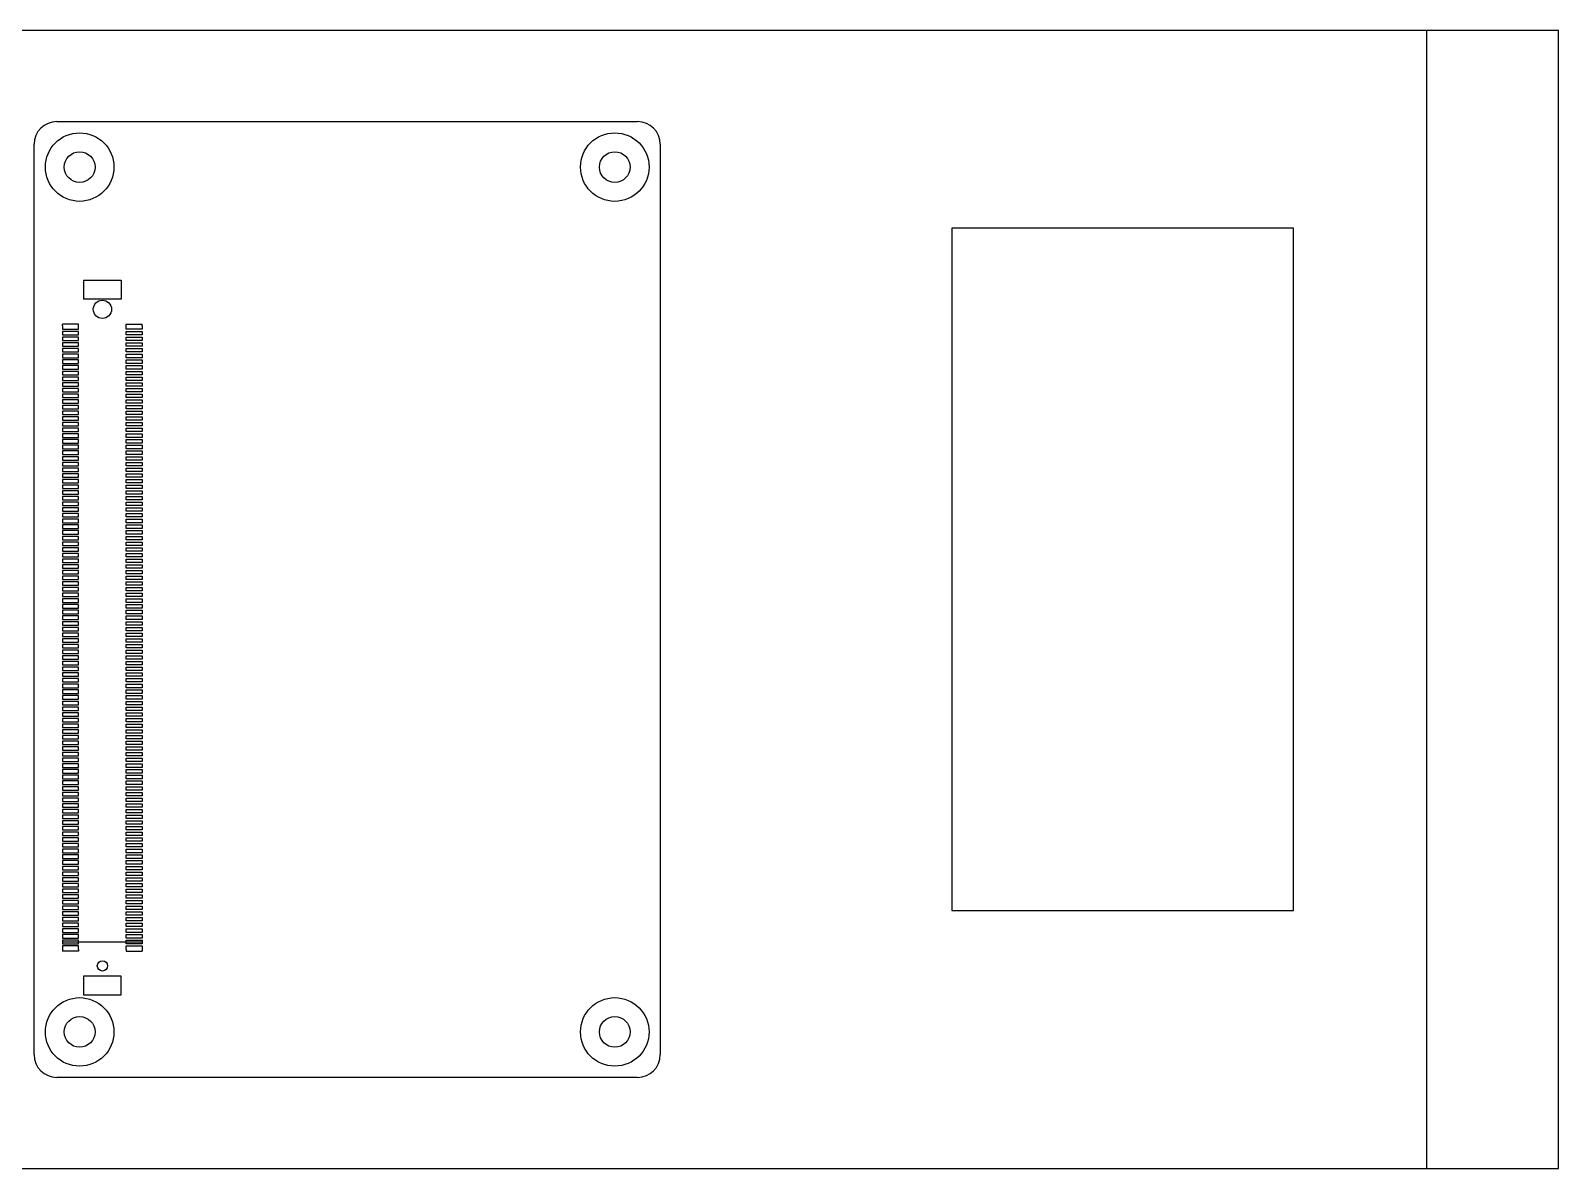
# Model space of a CAD drawing. Header units: millimetres. Extents: x 0 to 895, y 0 to 297.
# Drawn here: x 663.7 to 797.9, y 88 to 188 of the extents above; entities that cross this region are included whole.
import ezdxf

# ---------------------------------------------------------------- set-up
doc = ezdxf.new("R2010")
doc.units = ezdxf.units.MM

msp = doc.modelspace()

# ---------------------------------------------------------------- linework, layer by layer
for p, q in [((786.339, 87.976), (786.339, 187.976)), ((797.889, 87.976), (797.889, 187.976)), ((668.358, 166.026), (671.658, 166.026)), ((668.358, 166.026), (668.358, 164.376)), ((671.658, 166.026), (671.658, 164.376)), ((671.658, 164.376), (668.358, 164.376)), ((666.508, 162.026), (666.508, 162.176)), ((667.908, 162.176), (666.508, 162.176)), ((666.508, 162.026), (666.508, 161.726)), ((666.508, 161.726), (667.908, 161.726)), ((667.908, 161.526), (666.508, 161.526)), ((666.508, 161.526), (666.508, 161.226)), ((666.508, 161.226), (667.908, 161.226)), ((667.908, 162.026), (667.908, 162.176)), ((667.908, 161.726), (667.908, 162.026)), ((667.908, 161.226), (667.908, 161.526)), ((672.108, 162.026), (672.108, 162.176)), ((672.108, 162.176), (673.508, 162.176)), ((672.108, 161.726), (672.108, 162.026)), ((673.508, 161.726), (672.108, 161.726)), ((672.108, 161.526), (673.508, 161.526)), ((672.108, 161.226), (672.108, 161.526)), ((673.508, 161.226), (672.108, 161.226)), ((673.508, 162.026), (673.508, 162.176)), ((673.508, 162.026), (673.508, 161.726)), ((673.508, 161.526), (673.508, 161.226)), ((667.908, 161.026), (666.508, 161.026)), ((666.508, 161.026), (666.508, 160.726)), ((666.508, 160.726), (667.908, 160.726)), ((667.908, 160.526), (666.508, 160.526)), ((666.508, 160.526), (666.508, 160.226)), ((666.508, 160.226), (667.908, 160.226)), ((667.908, 160.026), (666.508, 160.026)), ((666.508, 160.026), (666.508, 159.726)), ((666.508, 159.726), (667.908, 159.726)), ((667.908, 160.726), (667.908, 161.026)), ((667.908, 160.226), (667.908, 160.526)), ((667.908, 159.726), (667.908, 160.026)), ((672.108, 161.026), (673.508, 161.026)), ((672.108, 160.726), (672.108, 161.026)), ((673.508, 160.726), (672.108, 160.726)), ((672.108, 160.526), (673.508, 160.526)), ((672.108, 160.226), (672.108, 160.526)), ((673.508, 160.226), (672.108, 160.226)), ((672.108, 160.026), (673.508, 160.026)), ((672.108, 159.726), (672.108, 160.026)), ((673.508, 159.726), (672.108, 159.726)), ((673.508, 161.026), (673.508, 160.726)), ((673.508, 160.526), (673.508, 160.226)), ((673.508, 160.026), (673.508, 159.726)), ((667.908, 159.526), (666.508, 159.526)), ((666.508, 159.526), (666.508, 159.226)), ((666.508, 159.226), (667.908, 159.226)), ((667.908, 159.026), (666.508, 159.026)), ((666.508, 159.026), (666.508, 158.726)), ((666.508, 158.726), (667.908, 158.726)), ((667.908, 158.526), (666.508, 158.526)), ((666.508, 158.526), (666.508, 158.226)), ((667.908, 159.226), (667.908, 159.526)), ((667.908, 158.726), (667.908, 159.026)), ((667.908, 158.226), (667.908, 158.526)), ((672.108, 159.526), (673.508, 159.526)), ((672.108, 159.226), (672.108, 159.526)), ((673.508, 159.226), (672.108, 159.226)), ((672.108, 159.026), (673.508, 159.026)), ((672.108, 158.726), (672.108, 159.026)), ((673.508, 158.726), (672.108, 158.726)), ((672.108, 158.526), (673.508, 158.526)), ((672.108, 158.226), (672.108, 158.526)), ((673.508, 159.526), (673.508, 159.226)), ((673.508, 159.026), (673.508, 158.726)), ((673.508, 158.526), (673.508, 158.226)), ((666.508, 158.226), (667.908, 158.226)), ((667.908, 158.026), (666.508, 158.026)), ((666.508, 158.026), (666.508, 157.726)), ((666.508, 157.726), (667.908, 157.726)), ((667.908, 157.526), (666.508, 157.526)), ((666.508, 157.526), (666.508, 157.226)), ((666.508, 157.226), (667.908, 157.226)), ((667.908, 157.026), (666.508, 157.026)), ((666.508, 157.026), (666.508, 156.726)), ((667.908, 157.726), (667.908, 158.026)), ((667.908, 157.226), (667.908, 157.526)), ((667.908, 156.726), (667.908, 157.026)), ((673.508, 158.226), (672.108, 158.226)), ((672.108, 158.026), (673.508, 158.026)), ((672.108, 157.726), (672.108, 158.026)), ((673.508, 157.726), (672.108, 157.726)), ((672.108, 157.526), (673.508, 157.526)), ((672.108, 157.226), (672.108, 157.526)), ((673.508, 157.226), (672.108, 157.226)), ((672.108, 157.026), (673.508, 157.026)), ((672.108, 156.726), (672.108, 157.026)), ((673.508, 158.026), (673.508, 157.726)), ((673.508, 157.526), (673.508, 157.226)), ((673.508, 157.026), (673.508, 156.726)), ((666.508, 156.726), (667.908, 156.726)), ((667.908, 156.526), (666.508, 156.526)), ((666.508, 156.526), (666.508, 156.226)), ((666.508, 156.226), (667.908, 156.226)), ((667.908, 156.026), (666.508, 156.026)), ((666.508, 156.026), (666.508, 155.726)), ((666.508, 155.726), (667.908, 155.726)), ((667.908, 156.226), (667.908, 156.526)), ((667.908, 155.726), (667.908, 156.026)), ((673.508, 156.726), (672.108, 156.726)), ((672.108, 156.526), (673.508, 156.526)), ((672.108, 156.226), (672.108, 156.526)), ((673.508, 156.226), (672.108, 156.226)), ((672.108, 156.026), (673.508, 156.026)), ((672.108, 155.726), (672.108, 156.026)), ((673.508, 155.726), (672.108, 155.726)), ((673.508, 156.526), (673.508, 156.226)), ((673.508, 156.026), (673.508, 155.726)), ((667.908, 155.526), (666.508, 155.526)), ((666.508, 155.526), (666.508, 155.226)), ((666.508, 155.226), (667.908, 155.226)), ((667.908, 155.026), (666.508, 155.026)), ((666.508, 155.026), (666.508, 154.726)), ((666.508, 154.726), (667.908, 154.726)), ((667.908, 154.526), (666.508, 154.526)), ((666.508, 154.526), (666.508, 154.226)), ((667.908, 155.226), (667.908, 155.526)), ((667.908, 154.726), (667.908, 155.026)), ((667.908, 154.226), (667.908, 154.526)), ((672.108, 155.526), (673.508, 155.526)), ((672.108, 155.226), (672.108, 155.526)), ((673.508, 155.226), (672.108, 155.226)), ((672.108, 155.026), (673.508, 155.026)), ((672.108, 154.726), (672.108, 155.026)), ((673.508, 154.726), (672.108, 154.726)), ((672.108, 154.526), (673.508, 154.526)), ((672.108, 154.226), (672.108, 154.526)), ((673.508, 155.526), (673.508, 155.226)), ((673.508, 155.026), (673.508, 154.726)), ((673.508, 154.526), (673.508, 154.226)), ((666.508, 154.226), (667.908, 154.226)), ((667.908, 154.026), (666.508, 154.026)), ((666.508, 154.026), (666.508, 153.726)), ((666.508, 153.726), (667.908, 153.726)), ((667.908, 153.526), (666.508, 153.526)), ((666.508, 153.526), (666.508, 153.226)), ((666.508, 153.226), (667.908, 153.226)), ((667.908, 153.026), (666.508, 153.026)), ((666.508, 153.026), (666.508, 152.726)), ((667.908, 153.726), (667.908, 154.026)), ((667.908, 153.226), (667.908, 153.526)), ((667.908, 152.726), (667.908, 153.026)), ((673.508, 154.226), (672.108, 154.226)), ((672.108, 154.026), (673.508, 154.026)), ((672.108, 153.726), (672.108, 154.026)), ((673.508, 153.726), (672.108, 153.726)), ((672.108, 153.526), (673.508, 153.526)), ((672.108, 153.226), (672.108, 153.526)), ((673.508, 153.226), (672.108, 153.226)), ((672.108, 153.026), (673.508, 153.026)), ((672.108, 152.726), (672.108, 153.026)), ((673.508, 154.026), (673.508, 153.726)), ((673.508, 153.526), (673.508, 153.226)), ((673.508, 153.026), (673.508, 152.726)), ((719.008, 154.29), (719.008, 121.662)), ((666.508, 152.726), (667.908, 152.726)), ((667.908, 152.526), (666.508, 152.526)), ((666.508, 152.526), (666.508, 152.226)), ((666.508, 152.226), (667.908, 152.226)), ((667.908, 152.026), (666.508, 152.026)), ((666.508, 152.026), (666.508, 151.726)), ((666.508, 151.726), (667.908, 151.726)), ((667.908, 152.226), (667.908, 152.526)), ((667.908, 151.726), (667.908, 152.026)), ((673.508, 152.726), (672.108, 152.726)), ((672.108, 152.526), (673.508, 152.526)), ((672.108, 152.226), (672.108, 152.526)), ((673.508, 152.226), (672.108, 152.226)), ((672.108, 152.026), (673.508, 152.026)), ((672.108, 151.726), (672.108, 152.026)), ((673.508, 151.726), (672.108, 151.726)), ((673.508, 152.526), (673.508, 152.226)), ((673.508, 152.026), (673.508, 151.726)), ((667.908, 151.526), (666.508, 151.526)), ((666.508, 151.526), (666.508, 151.226)), ((666.508, 151.226), (667.908, 151.226)), ((667.908, 151.026), (666.508, 151.026)), ((666.508, 151.026), (666.508, 150.726)), ((666.508, 150.726), (667.908, 150.726)), ((667.908, 150.526), (666.508, 150.526)), ((666.508, 150.526), (666.508, 150.226)), ((667.908, 151.226), (667.908, 151.526)), ((667.908, 150.726), (667.908, 151.026)), ((667.908, 150.226), (667.908, 150.526)), ((672.108, 151.526), (673.508, 151.526)), ((672.108, 151.226), (672.108, 151.526)), ((673.508, 151.226), (672.108, 151.226)), ((672.108, 151.026), (673.508, 151.026)), ((672.108, 150.726), (672.108, 151.026)), ((673.508, 150.726), (672.108, 150.726)), ((672.108, 150.526), (673.508, 150.526)), ((672.108, 150.226), (672.108, 150.526)), ((673.508, 151.526), (673.508, 151.226)), ((673.508, 151.026), (673.508, 150.726)), ((673.508, 150.526), (673.508, 150.226)), ((666.508, 150.226), (667.908, 150.226)), ((667.908, 150.026), (666.508, 150.026)), ((666.508, 150.026), (666.508, 149.726)), ((666.508, 149.726), (667.908, 149.726)), ((667.908, 149.526), (666.508, 149.526)), ((666.508, 149.526), (666.508, 149.226)), ((666.508, 149.226), (667.908, 149.226)), ((667.908, 149.026), (666.508, 149.026)), ((666.508, 149.026), (666.508, 148.726)), ((667.908, 149.726), (667.908, 150.026)), ((667.908, 149.226), (667.908, 149.526)), ((667.908, 148.726), (667.908, 149.026)), ((673.508, 150.226), (672.108, 150.226)), ((672.108, 150.026), (673.508, 150.026)), ((672.108, 149.726), (672.108, 150.026)), ((673.508, 149.726), (672.108, 149.726)), ((672.108, 149.526), (673.508, 149.526)), ((672.108, 149.226), (672.108, 149.526)), ((673.508, 149.226), (672.108, 149.226)), ((672.108, 149.026), (673.508, 149.026)), ((672.108, 148.726), (672.108, 149.026)), ((673.508, 150.026), (673.508, 149.726)), ((673.508, 149.526), (673.508, 149.226)), ((673.508, 149.026), (673.508, 148.726)), ((666.508, 148.726), (667.908, 148.726)), ((667.908, 148.526), (666.508, 148.526)), ((666.508, 148.526), (666.508, 148.226)), ((666.508, 148.226), (667.908, 148.226)), ((667.908, 148.026), (666.508, 148.026)), ((666.508, 148.026), (666.508, 147.726)), ((666.508, 147.726), (667.908, 147.726)), ((667.908, 148.226), (667.908, 148.526)), ((667.908, 147.726), (667.908, 148.026)), ((673.508, 148.726), (672.108, 148.726)), ((672.108, 148.526), (673.508, 148.526)), ((672.108, 148.226), (672.108, 148.526)), ((673.508, 148.226), (672.108, 148.226)), ((672.108, 148.026), (673.508, 148.026)), ((672.108, 147.726), (672.108, 148.026)), ((673.508, 147.726), (672.108, 147.726)), ((673.508, 148.526), (673.508, 148.226)), ((673.508, 148.026), (673.508, 147.726)), ((667.908, 147.526), (666.508, 147.526)), ((666.508, 147.526), (666.508, 147.226)), ((666.508, 147.226), (667.908, 147.226)), ((667.908, 147.026), (666.508, 147.026)), ((666.508, 147.026), (666.508, 146.726)), ((666.508, 146.726), (667.908, 146.726)), ((667.908, 146.526), (666.508, 146.526)), ((666.508, 146.526), (666.508, 146.226)), ((667.908, 147.226), (667.908, 147.526)), ((667.908, 146.726), (667.908, 147.026)), ((667.908, 146.226), (667.908, 146.526)), ((672.108, 147.526), (673.508, 147.526)), ((672.108, 147.226), (672.108, 147.526)), ((673.508, 147.226), (672.108, 147.226)), ((672.108, 147.026), (673.508, 147.026)), ((672.108, 146.726), (672.108, 147.026)), ((673.508, 146.726), (672.108, 146.726)), ((672.108, 146.526), (673.508, 146.526)), ((672.108, 146.226), (672.108, 146.526)), ((673.508, 147.526), (673.508, 147.226)), ((673.508, 147.026), (673.508, 146.726)), ((673.508, 146.526), (673.508, 146.226)), ((666.508, 146.226), (667.908, 146.226)), ((667.908, 146.026), (666.508, 146.026)), ((666.508, 146.026), (666.508, 145.726)), ((666.508, 145.726), (667.908, 145.726)), ((667.908, 145.526), (666.508, 145.526)), ((666.508, 145.526), (666.508, 145.226)), ((666.508, 145.226), (667.908, 145.226)), ((667.908, 145.026), (666.508, 145.026)), ((666.508, 145.026), (666.508, 144.726)), ((667.908, 145.726), (667.908, 146.026)), ((667.908, 145.226), (667.908, 145.526)), ((667.908, 144.726), (667.908, 145.026)), ((673.508, 146.226), (672.108, 146.226)), ((672.108, 146.026), (673.508, 146.026)), ((672.108, 145.726), (672.108, 146.026)), ((673.508, 145.726), (672.108, 145.726)), ((672.108, 145.526), (673.508, 145.526)), ((672.108, 145.226), (672.108, 145.526)), ((673.508, 145.226), (672.108, 145.226)), ((672.108, 145.026), (673.508, 145.026)), ((672.108, 144.726), (672.108, 145.026)), ((673.508, 146.026), (673.508, 145.726)), ((673.508, 145.526), (673.508, 145.226)), ((673.508, 145.026), (673.508, 144.726)), ((666.508, 144.726), (667.908, 144.726)), ((667.908, 144.526), (666.508, 144.526)), ((666.508, 144.526), (666.508, 144.226)), ((666.508, 144.226), (667.908, 144.226)), ((667.908, 144.026), (666.508, 144.026)), ((666.508, 144.026), (666.508, 143.726)), ((666.508, 143.726), (667.908, 143.726)), ((667.908, 144.226), (667.908, 144.526)), ((667.908, 143.726), (667.908, 144.026)), ((673.508, 144.726), (672.108, 144.726)), ((672.108, 144.526), (673.508, 144.526)), ((672.108, 144.226), (672.108, 144.526)), ((673.508, 144.226), (672.108, 144.226)), ((672.108, 144.026), (673.508, 144.026)), ((672.108, 143.726), (672.108, 144.026)), ((673.508, 143.726), (672.108, 143.726)), ((673.508, 144.526), (673.508, 144.226)), ((673.508, 144.026), (673.508, 143.726)), ((667.908, 143.526), (666.508, 143.526)), ((666.508, 143.526), (666.508, 143.226)), ((666.508, 143.226), (667.908, 143.226)), ((667.908, 143.026), (666.508, 143.026)), ((666.508, 143.026), (666.508, 142.726)), ((666.508, 142.726), (667.908, 142.726)), ((667.908, 142.526), (666.508, 142.526)), ((666.508, 142.526), (666.508, 142.226)), ((667.908, 143.226), (667.908, 143.526)), ((667.908, 142.726), (667.908, 143.026)), ((667.908, 142.226), (667.908, 142.526)), ((672.108, 143.526), (673.508, 143.526)), ((672.108, 143.226), (672.108, 143.526)), ((673.508, 143.226), (672.108, 143.226)), ((672.108, 143.026), (673.508, 143.026)), ((672.108, 142.726), (672.108, 143.026)), ((673.508, 142.726), (672.108, 142.726)), ((672.108, 142.526), (673.508, 142.526)), ((672.108, 142.226), (672.108, 142.526)), ((673.508, 143.526), (673.508, 143.226)), ((673.508, 143.026), (673.508, 142.726)), ((673.508, 142.526), (673.508, 142.226)), ((666.508, 142.226), (667.908, 142.226)), ((667.908, 142.026), (666.508, 142.026)), ((666.508, 142.026), (666.508, 141.726)), ((666.508, 141.726), (667.908, 141.726)), ((667.908, 141.526), (666.508, 141.526)), ((666.508, 141.526), (666.508, 141.226)), ((666.508, 141.226), (667.908, 141.226)), ((667.908, 141.026), (666.508, 141.026)), ((666.508, 141.026), (666.508, 140.726)), ((667.908, 141.726), (667.908, 142.026)), ((667.908, 141.226), (667.908, 141.526)), ((667.908, 140.726), (667.908, 141.026)), ((673.508, 142.226), (672.108, 142.226)), ((672.108, 142.026), (673.508, 142.026)), ((672.108, 141.726), (672.108, 142.026)), ((673.508, 141.726), (672.108, 141.726)), ((672.108, 141.526), (673.508, 141.526)), ((672.108, 141.226), (672.108, 141.526)), ((673.508, 141.226), (672.108, 141.226)), ((672.108, 141.026), (673.508, 141.026)), ((672.108, 140.726), (672.108, 141.026)), ((673.508, 142.026), (673.508, 141.726)), ((673.508, 141.526), (673.508, 141.226)), ((673.508, 141.026), (673.508, 140.726)), ((666.508, 140.726), (667.908, 140.726)), ((667.908, 140.526), (666.508, 140.526)), ((666.508, 140.526), (666.508, 140.226)), ((666.508, 140.226), (667.908, 140.226)), ((667.908, 140.026), (666.508, 140.026)), ((666.508, 140.026), (666.508, 139.726)), ((666.508, 139.726), (667.908, 139.726)), ((667.908, 140.226), (667.908, 140.526)), ((667.908, 139.726), (667.908, 140.026)), ((673.508, 140.726), (672.108, 140.726)), ((672.108, 140.526), (673.508, 140.526)), ((672.108, 140.226), (672.108, 140.526)), ((673.508, 140.226), (672.108, 140.226)), ((672.108, 140.026), (673.508, 140.026)), ((672.108, 139.726), (672.108, 140.026)), ((673.508, 139.726), (672.108, 139.726)), ((673.508, 140.526), (673.508, 140.226)), ((673.508, 140.026), (673.508, 139.726)), ((667.908, 139.526), (666.508, 139.526)), ((666.508, 139.526), (666.508, 139.226)), ((666.508, 139.226), (667.908, 139.226)), ((667.908, 139.026), (666.508, 139.026)), ((666.508, 139.026), (666.508, 138.726)), ((666.508, 138.726), (667.908, 138.726)), ((667.908, 138.526), (666.508, 138.526)), ((666.508, 138.526), (666.508, 138.226)), ((666.508, 138.226), (667.908, 138.226)), ((667.908, 139.226), (667.908, 139.526)), ((667.908, 138.726), (667.908, 139.026)), ((667.908, 138.226), (667.908, 138.526)), ((672.108, 139.526), (673.508, 139.526)), ((672.108, 139.226), (672.108, 139.526)), ((673.508, 139.226), (672.108, 139.226)), ((672.108, 139.026), (673.508, 139.026)), ((672.108, 138.726), (672.108, 139.026)), ((673.508, 138.726), (672.108, 138.726)), ((672.108, 138.526), (673.508, 138.526)), ((672.108, 138.226), (672.108, 138.526)), ((673.508, 138.226), (672.108, 138.226)), ((673.508, 139.526), (673.508, 139.226)), ((673.508, 139.026), (673.508, 138.726)), ((673.508, 138.526), (673.508, 138.226)), ((667.908, 138.026), (666.508, 138.026)), ((666.508, 138.026), (666.508, 137.726)), ((666.508, 137.726), (667.908, 137.726)), ((667.908, 137.526), (666.508, 137.526)), ((666.508, 137.526), (666.508, 137.226)), ((666.508, 137.226), (667.908, 137.226)), ((667.908, 137.026), (666.508, 137.026)), ((666.508, 137.026), (666.508, 136.726)), ((667.908, 137.726), (667.908, 138.026)), ((667.908, 137.226), (667.908, 137.526)), ((667.908, 136.726), (667.908, 137.026)), ((672.108, 138.026), (673.508, 138.026)), ((672.108, 137.726), (672.108, 138.026)), ((673.508, 137.726), (672.108, 137.726)), ((672.108, 137.526), (673.508, 137.526)), ((672.108, 137.226), (672.108, 137.526)), ((673.508, 137.226), (672.108, 137.226)), ((672.108, 137.026), (673.508, 137.026)), ((672.108, 136.726), (672.108, 137.026)), ((673.508, 138.026), (673.508, 137.726)), ((673.508, 137.526), (673.508, 137.226)), ((673.508, 137.026), (673.508, 136.726)), ((666.508, 136.726), (667.908, 136.726)), ((667.908, 136.526), (666.508, 136.526)), ((666.508, 136.526), (666.508, 136.226)), ((666.508, 136.226), (667.908, 136.226)), ((667.908, 136.026), (666.508, 136.026)), ((666.508, 136.026), (666.508, 135.726)), ((666.508, 135.726), (667.908, 135.726)), ((667.908, 136.226), (667.908, 136.526)), ((667.908, 135.726), (667.908, 136.026)), ((673.508, 136.726), (672.108, 136.726)), ((672.108, 136.526), (673.508, 136.526)), ((672.108, 136.226), (672.108, 136.526)), ((673.508, 136.226), (672.108, 136.226)), ((672.108, 136.026), (673.508, 136.026)), ((672.108, 135.726), (672.108, 136.026)), ((673.508, 135.726), (672.108, 135.726)), ((673.508, 136.526), (673.508, 136.226)), ((673.508, 136.026), (673.508, 135.726)), ((667.908, 135.526), (666.508, 135.526)), ((666.508, 135.526), (666.508, 135.226)), ((666.508, 135.226), (667.908, 135.226)), ((667.908, 135.026), (666.508, 135.026)), ((666.508, 135.026), (666.508, 134.726)), ((666.508, 134.726), (667.908, 134.726)), ((667.908, 134.526), (666.508, 134.526)), ((666.508, 134.526), (666.508, 134.226)), ((666.508, 134.226), (667.908, 134.226)), ((667.908, 135.226), (667.908, 135.526)), ((667.908, 134.726), (667.908, 135.026)), ((667.908, 134.226), (667.908, 134.526)), ((672.108, 135.526), (673.508, 135.526)), ((672.108, 135.226), (672.108, 135.526)), ((673.508, 135.226), (672.108, 135.226)), ((672.108, 135.026), (673.508, 135.026)), ((672.108, 134.726), (672.108, 135.026)), ((673.508, 134.726), (672.108, 134.726)), ((672.108, 134.526), (673.508, 134.526)), ((672.108, 134.226), (672.108, 134.526)), ((673.508, 134.226), (672.108, 134.226)), ((673.508, 135.526), (673.508, 135.226)), ((673.508, 135.026), (673.508, 134.726)), ((673.508, 134.526), (673.508, 134.226)), ((667.908, 134.026), (666.508, 134.026)), ((666.508, 134.026), (666.508, 133.726)), ((666.508, 133.726), (667.908, 133.726)), ((667.908, 133.526), (666.508, 133.526)), ((666.508, 133.526), (666.508, 133.226)), ((666.508, 133.226), (667.908, 133.226)), ((667.908, 133.026), (666.508, 133.026)), ((666.508, 133.026), (666.508, 132.726)), ((667.908, 133.726), (667.908, 134.026)), ((667.908, 133.226), (667.908, 133.526)), ((667.908, 132.726), (667.908, 133.026)), ((672.108, 134.026), (673.508, 134.026)), ((672.108, 133.726), (672.108, 134.026)), ((673.508, 133.726), (672.108, 133.726)), ((672.108, 133.526), (673.508, 133.526)), ((672.108, 133.226), (672.108, 133.526)), ((673.508, 133.226), (672.108, 133.226)), ((672.108, 133.026), (673.508, 133.026)), ((672.108, 132.726), (672.108, 133.026)), ((673.508, 134.026), (673.508, 133.726)), ((673.508, 133.526), (673.508, 133.226)), ((673.508, 133.026), (673.508, 132.726)), ((666.508, 132.726), (667.908, 132.726)), ((667.908, 132.526), (666.508, 132.526)), ((666.508, 132.526), (666.508, 132.226)), ((666.508, 132.226), (667.908, 132.226)), ((667.908, 132.026), (666.508, 132.026)), ((666.508, 132.026), (666.508, 131.726)), ((666.508, 131.726), (667.908, 131.726)), ((667.908, 131.526), (666.508, 131.526)), ((666.508, 131.526), (666.508, 131.226)), ((667.908, 132.226), (667.908, 132.526)), ((667.908, 131.726), (667.908, 132.026)), ((667.908, 131.226), (667.908, 131.526)), ((673.508, 132.726), (672.108, 132.726)), ((672.108, 132.526), (673.508, 132.526)), ((672.108, 132.226), (672.108, 132.526)), ((673.508, 132.226), (672.108, 132.226)), ((672.108, 132.026), (673.508, 132.026)), ((672.108, 131.726), (672.108, 132.026)), ((673.508, 131.726), (672.108, 131.726)), ((672.108, 131.526), (673.508, 131.526)), ((672.108, 131.226), (672.108, 131.526)), ((673.508, 132.526), (673.508, 132.226)), ((673.508, 132.026), (673.508, 131.726)), ((673.508, 131.526), (673.508, 131.226)), ((666.508, 131.226), (667.908, 131.226)), ((667.908, 131.026), (666.508, 131.026)), ((666.508, 131.026), (666.508, 130.726)), ((666.508, 130.726), (667.908, 130.726)), ((667.908, 130.526), (666.508, 130.526)), ((666.508, 130.526), (666.508, 130.226)), ((666.508, 130.226), (667.908, 130.226)), ((667.908, 130.726), (667.908, 131.026)), ((667.908, 130.226), (667.908, 130.526)), ((673.508, 131.226), (672.108, 131.226)), ((672.108, 131.026), (673.508, 131.026)), ((672.108, 130.726), (672.108, 131.026)), ((673.508, 130.726), (672.108, 130.726)), ((672.108, 130.526), (673.508, 130.526)), ((672.108, 130.226), (672.108, 130.526)), ((673.508, 130.226), (672.108, 130.226)), ((673.508, 131.026), (673.508, 130.726)), ((673.508, 130.526), (673.508, 130.226)), ((667.908, 130.026), (666.508, 130.026)), ((666.508, 130.026), (666.508, 129.726)), ((666.508, 129.726), (667.908, 129.726)), ((667.908, 129.526), (666.508, 129.526)), ((666.508, 129.526), (666.508, 129.226)), ((666.508, 129.226), (667.908, 129.226)), ((667.908, 129.026), (666.508, 129.026)), ((666.508, 129.026), (666.508, 128.726)), ((667.908, 129.726), (667.908, 130.026)), ((667.908, 129.226), (667.908, 129.526)), ((667.908, 128.726), (667.908, 129.026)), ((672.108, 130.026), (673.508, 130.026)), ((672.108, 129.726), (672.108, 130.026)), ((673.508, 129.726), (672.108, 129.726)), ((672.108, 129.526), (673.508, 129.526)), ((672.108, 129.226), (672.108, 129.526)), ((673.508, 129.226), (672.108, 129.226)), ((672.108, 129.026), (673.508, 129.026)), ((672.108, 128.726), (672.108, 129.026)), ((673.508, 130.026), (673.508, 129.726)), ((673.508, 129.526), (673.508, 129.226)), ((673.508, 129.026), (673.508, 128.726)), ((666.508, 128.726), (667.908, 128.726)), ((667.908, 128.526), (666.508, 128.526)), ((666.508, 128.526), (666.508, 128.226)), ((666.508, 128.226), (667.908, 128.226)), ((667.908, 128.026), (666.508, 128.026)), ((666.508, 128.026), (666.508, 127.726)), ((666.508, 127.726), (667.908, 127.726)), ((667.908, 127.526), (666.508, 127.526)), ((666.508, 127.526), (666.508, 127.226)), ((667.908, 128.226), (667.908, 128.526)), ((667.908, 127.726), (667.908, 128.026)), ((667.908, 127.226), (667.908, 127.526)), ((673.508, 128.726), (672.108, 128.726)), ((672.108, 128.526), (673.508, 128.526)), ((672.108, 128.226), (672.108, 128.526)), ((673.508, 128.226), (672.108, 128.226)), ((672.108, 128.026), (673.508, 128.026)), ((672.108, 127.726), (672.108, 128.026)), ((673.508, 127.726), (672.108, 127.726)), ((672.108, 127.526), (673.508, 127.526)), ((672.108, 127.226), (672.108, 127.526)), ((673.508, 128.526), (673.508, 128.226)), ((673.508, 128.026), (673.508, 127.726)), ((673.508, 127.526), (673.508, 127.226)), ((666.508, 127.226), (667.908, 127.226)), ((667.908, 127.026), (666.508, 127.026)), ((666.508, 127.026), (666.508, 126.726)), ((666.508, 126.726), (667.908, 126.726)), ((667.908, 126.526), (666.508, 126.526)), ((666.508, 126.526), (666.508, 126.226)), ((666.508, 126.226), (667.908, 126.226)), ((667.908, 126.726), (667.908, 127.026)), ((667.908, 126.226), (667.908, 126.526)), ((673.508, 127.226), (672.108, 127.226)), ((672.108, 127.026), (673.508, 127.026)), ((672.108, 126.726), (672.108, 127.026)), ((673.508, 126.726), (672.108, 126.726)), ((672.108, 126.526), (673.508, 126.526)), ((672.108, 126.226), (672.108, 126.526)), ((673.508, 126.226), (672.108, 126.226)), ((673.508, 127.026), (673.508, 126.726)), ((673.508, 126.526), (673.508, 126.226)), ((667.908, 126.026), (666.508, 126.026)), ((666.508, 126.026), (666.508, 125.726)), ((666.508, 125.726), (667.908, 125.726)), ((667.908, 125.526), (666.508, 125.526)), ((666.508, 125.526), (666.508, 125.226)), ((666.508, 125.226), (667.908, 125.226)), ((667.908, 125.026), (666.508, 125.026)), ((666.508, 125.026), (666.508, 124.726)), ((667.908, 125.726), (667.908, 126.026)), ((667.908, 125.226), (667.908, 125.526)), ((667.908, 124.726), (667.908, 125.026)), ((672.108, 126.026), (673.508, 126.026)), ((672.108, 125.726), (672.108, 126.026)), ((673.508, 125.726), (672.108, 125.726)), ((672.108, 125.526), (673.508, 125.526)), ((672.108, 125.226), (672.108, 125.526)), ((673.508, 125.226), (672.108, 125.226)), ((672.108, 125.026), (673.508, 125.026)), ((672.108, 124.726), (672.108, 125.026)), ((673.508, 126.026), (673.508, 125.726)), ((673.508, 125.526), (673.508, 125.226)), ((673.508, 125.026), (673.508, 124.726)), ((666.508, 124.726), (667.908, 124.726)), ((667.908, 124.526), (666.508, 124.526)), ((666.508, 124.526), (666.508, 124.226)), ((666.508, 124.226), (667.908, 124.226)), ((667.908, 124.026), (666.508, 124.026)), ((666.508, 124.026), (666.508, 123.726)), ((666.508, 123.726), (667.908, 123.726)), ((667.908, 123.526), (666.508, 123.526)), ((666.508, 123.526), (666.508, 123.226)), ((667.908, 124.226), (667.908, 124.526)), ((667.908, 123.726), (667.908, 124.026)), ((667.908, 123.226), (667.908, 123.526)), ((673.508, 124.726), (672.108, 124.726)), ((672.108, 124.526), (673.508, 124.526)), ((672.108, 124.226), (672.108, 124.526)), ((673.508, 124.226), (672.108, 124.226)), ((672.108, 124.026), (673.508, 124.026)), ((672.108, 123.726), (672.108, 124.026)), ((673.508, 123.726), (672.108, 123.726)), ((672.108, 123.526), (673.508, 123.526)), ((672.108, 123.226), (672.108, 123.526)), ((673.508, 124.526), (673.508, 124.226)), ((673.508, 124.026), (673.508, 123.726)), ((673.508, 123.526), (673.508, 123.226)), ((666.508, 123.226), (667.908, 123.226)), ((667.908, 123.026), (666.508, 123.026)), ((666.508, 123.026), (666.508, 122.726)), ((666.508, 122.726), (667.908, 122.726)), ((667.908, 122.526), (666.508, 122.526)), ((666.508, 122.526), (666.508, 122.226)), ((666.508, 122.226), (667.908, 122.226)), ((667.908, 122.726), (667.908, 123.026)), ((667.908, 122.226), (667.908, 122.526)), ((673.508, 123.226), (672.108, 123.226)), ((672.108, 123.026), (673.508, 123.026)), ((672.108, 122.726), (672.108, 123.026)), ((673.508, 122.726), (672.108, 122.726)), ((672.108, 122.526), (673.508, 122.526)), ((672.108, 122.226), (672.108, 122.526)), ((673.508, 122.226), (672.108, 122.226)), ((673.508, 123.026), (673.508, 122.726)), ((673.508, 122.526), (673.508, 122.226)), ((667.908, 122.026), (666.508, 122.026)), ((666.508, 122.026), (666.508, 121.726)), ((666.508, 121.726), (667.908, 121.726)), ((667.908, 121.526), (666.508, 121.526)), ((666.508, 121.526), (666.508, 121.226)), ((666.508, 121.226), (667.908, 121.226)), ((667.908, 121.026), (666.508, 121.026)), ((666.508, 121.026), (666.508, 120.726)), ((667.908, 121.726), (667.908, 122.026)), ((667.908, 121.226), (667.908, 121.526)), ((667.908, 120.726), (667.908, 121.026)), ((672.108, 122.026), (673.508, 122.026)), ((672.108, 121.726), (672.108, 122.026)), ((673.508, 121.726), (672.108, 121.726)), ((672.108, 121.526), (673.508, 121.526)), ((672.108, 121.226), (672.108, 121.526)), ((673.508, 121.226), (672.108, 121.226)), ((672.108, 121.026), (673.508, 121.026)), ((672.108, 120.726), (672.108, 121.026)), ((673.508, 122.026), (673.508, 121.726)), ((673.508, 121.526), (673.508, 121.226)), ((673.508, 121.026), (673.508, 120.726)), ((666.508, 120.726), (667.908, 120.726)), ((667.908, 120.526), (666.508, 120.526)), ((666.508, 120.526), (666.508, 120.226)), ((666.508, 120.226), (667.908, 120.226)), ((667.908, 120.026), (666.508, 120.026)), ((666.508, 120.026), (666.508, 119.726)), ((666.508, 119.726), (667.908, 119.726)), ((667.908, 119.526), (666.508, 119.526)), ((666.508, 119.526), (666.508, 119.226)), ((667.908, 120.226), (667.908, 120.526)), ((667.908, 119.726), (667.908, 120.026)), ((667.908, 119.226), (667.908, 119.526)), ((673.508, 120.726), (672.108, 120.726)), ((672.108, 120.526), (673.508, 120.526)), ((672.108, 120.226), (672.108, 120.526)), ((673.508, 120.226), (672.108, 120.226)), ((672.108, 120.026), (673.508, 120.026)), ((672.108, 119.726), (672.108, 120.026)), ((673.508, 119.726), (672.108, 119.726)), ((672.108, 119.526), (673.508, 119.526)), ((672.108, 119.226), (672.108, 119.526)), ((673.508, 120.526), (673.508, 120.226)), ((673.508, 120.026), (673.508, 119.726)), ((673.508, 119.526), (673.508, 119.226)), ((666.508, 119.226), (667.908, 119.226)), ((667.908, 119.026), (666.508, 119.026)), ((666.508, 119.026), (666.508, 118.726)), ((666.508, 118.726), (667.908, 118.726)), ((667.908, 118.526), (666.508, 118.526)), ((666.508, 118.526), (666.508, 118.226)), ((666.508, 118.226), (667.908, 118.226)), ((667.908, 118.726), (667.908, 119.026)), ((667.908, 118.226), (667.908, 118.526)), ((673.508, 119.226), (672.108, 119.226)), ((672.108, 119.026), (673.508, 119.026)), ((672.108, 118.726), (672.108, 119.026)), ((673.508, 118.726), (672.108, 118.726)), ((672.108, 118.526), (673.508, 118.526)), ((672.108, 118.226), (672.108, 118.526)), ((673.508, 118.226), (672.108, 118.226)), ((673.508, 119.026), (673.508, 118.726)), ((673.508, 118.526), (673.508, 118.226)), ((667.908, 118.026), (666.508, 118.026)), ((666.508, 118.026), (666.508, 117.726)), ((666.508, 117.726), (667.908, 117.726)), ((667.908, 117.526), (666.508, 117.526)), ((666.508, 117.526), (666.508, 117.226)), ((666.508, 117.226), (667.908, 117.226)), ((667.908, 117.026), (666.508, 117.026)), ((666.508, 117.026), (666.508, 116.726)), ((667.908, 117.726), (667.908, 118.026)), ((667.908, 117.226), (667.908, 117.526)), ((667.908, 116.726), (667.908, 117.026)), ((672.108, 118.026), (673.508, 118.026)), ((672.108, 117.726), (672.108, 118.026)), ((673.508, 117.726), (672.108, 117.726)), ((672.108, 117.526), (673.508, 117.526)), ((672.108, 117.226), (672.108, 117.526)), ((673.508, 117.226), (672.108, 117.226)), ((672.108, 117.026), (673.508, 117.026)), ((672.108, 116.726), (672.108, 117.026)), ((673.508, 118.026), (673.508, 117.726)), ((673.508, 117.526), (673.508, 117.226)), ((673.508, 117.026), (673.508, 116.726)), ((666.508, 116.726), (667.908, 116.726)), ((667.908, 116.526), (666.508, 116.526)), ((666.508, 116.526), (666.508, 116.226)), ((666.508, 116.226), (667.908, 116.226)), ((667.908, 116.026), (666.508, 116.026)), ((666.508, 116.026), (666.508, 115.726)), ((666.508, 115.726), (667.908, 115.726)), ((667.908, 115.526), (666.508, 115.526)), ((666.508, 115.526), (666.508, 115.226)), ((667.908, 116.226), (667.908, 116.526)), ((667.908, 115.726), (667.908, 116.026)), ((667.908, 115.226), (667.908, 115.526)), ((673.508, 116.726), (672.108, 116.726)), ((672.108, 116.526), (673.508, 116.526)), ((672.108, 116.226), (672.108, 116.526)), ((673.508, 116.226), (672.108, 116.226)), ((672.108, 116.026), (673.508, 116.026)), ((672.108, 115.726), (672.108, 116.026)), ((673.508, 115.726), (672.108, 115.726)), ((672.108, 115.526), (673.508, 115.526)), ((672.108, 115.226), (672.108, 115.526)), ((673.508, 116.526), (673.508, 116.226)), ((673.508, 116.026), (673.508, 115.726)), ((673.508, 115.526), (673.508, 115.226)), ((666.508, 115.226), (667.908, 115.226)), ((667.908, 115.026), (666.508, 115.026)), ((666.508, 115.026), (666.508, 114.726)), ((666.508, 114.726), (667.908, 114.726)), ((667.908, 114.526), (666.508, 114.526)), ((666.508, 114.526), (666.508, 114.226)), ((666.508, 114.226), (667.908, 114.226)), ((667.908, 114.726), (667.908, 115.026)), ((667.908, 114.226), (667.908, 114.526)), ((673.508, 115.226), (672.108, 115.226)), ((672.108, 115.026), (673.508, 115.026)), ((672.108, 114.726), (672.108, 115.026)), ((673.508, 114.726), (672.108, 114.726)), ((672.108, 114.526), (673.508, 114.526)), ((672.108, 114.226), (672.108, 114.526)), ((673.508, 114.226), (672.108, 114.226)), ((673.508, 115.026), (673.508, 114.726)), ((673.508, 114.526), (673.508, 114.226)), ((667.908, 114.026), (666.508, 114.026)), ((666.508, 114.026), (666.508, 113.726)), ((666.508, 113.726), (667.908, 113.726)), ((667.908, 113.526), (666.508, 113.526)), ((666.508, 113.526), (666.508, 113.226)), ((666.508, 113.226), (667.908, 113.226)), ((667.908, 113.026), (666.508, 113.026)), ((666.508, 113.026), (666.508, 112.726)), ((666.508, 112.726), (667.908, 112.726)), ((667.908, 113.726), (667.908, 114.026)), ((667.908, 113.226), (667.908, 113.526)), ((667.908, 112.726), (667.908, 113.026)), ((672.108, 114.026), (673.508, 114.026)), ((672.108, 113.726), (672.108, 114.026)), ((673.508, 113.726), (672.108, 113.726)), ((672.108, 113.526), (673.508, 113.526)), ((672.108, 113.226), (672.108, 113.526)), ((673.508, 113.226), (672.108, 113.226)), ((672.108, 113.026), (673.508, 113.026)), ((672.108, 112.726), (672.108, 113.026)), ((673.508, 112.726), (672.108, 112.726)), ((673.508, 114.026), (673.508, 113.726)), ((673.508, 113.526), (673.508, 113.226)), ((673.508, 113.026), (673.508, 112.726)), ((667.908, 112.526), (666.508, 112.526)), ((666.508, 112.526), (666.508, 112.226)), ((666.508, 112.226), (667.908, 112.226)), ((667.908, 112.026), (666.508, 112.026)), ((666.508, 112.026), (666.508, 111.726)), ((666.508, 111.726), (667.908, 111.726)), ((667.908, 111.526), (666.508, 111.526)), ((666.508, 111.526), (666.508, 111.226)), ((667.908, 112.226), (667.908, 112.526)), ((667.908, 111.726), (667.908, 112.026)), ((667.908, 111.226), (667.908, 111.526)), ((672.108, 112.526), (673.508, 112.526)), ((672.108, 112.226), (672.108, 112.526)), ((673.508, 112.226), (672.108, 112.226)), ((672.108, 112.026), (673.508, 112.026)), ((672.108, 111.726), (672.108, 112.026)), ((673.508, 111.726), (672.108, 111.726)), ((672.108, 111.526), (673.508, 111.526)), ((672.108, 111.226), (672.108, 111.526)), ((673.508, 112.526), (673.508, 112.226)), ((673.508, 112.026), (673.508, 111.726)), ((673.508, 111.526), (673.508, 111.226)), ((666.508, 111.226), (667.908, 111.226)), ((667.908, 111.026), (666.508, 111.026)), ((666.508, 111.026), (666.508, 110.726)), ((666.508, 110.726), (667.908, 110.726)), ((667.908, 110.526), (666.508, 110.526)), ((666.508, 110.526), (666.508, 110.226)), ((666.508, 110.226), (667.908, 110.226)), ((667.908, 110.726), (667.908, 111.026)), ((667.908, 110.226), (667.908, 110.526)), ((673.508, 111.226), (672.108, 111.226)), ((672.108, 111.026), (673.508, 111.026)), ((672.108, 110.726), (672.108, 111.026)), ((673.508, 110.726), (672.108, 110.726)), ((672.108, 110.526), (673.508, 110.526)), ((672.108, 110.226), (672.108, 110.526)), ((673.508, 110.226), (672.108, 110.226)), ((673.508, 111.026), (673.508, 110.726)), ((673.508, 110.526), (673.508, 110.226)), ((667.908, 110.026), (666.508, 110.026)), ((666.508, 110.026), (666.508, 109.726)), ((666.508, 109.726), (667.908, 109.726)), ((667.908, 109.526), (666.508, 109.526)), ((666.508, 109.526), (666.508, 109.226)), ((666.508, 109.226), (667.908, 109.226)), ((667.908, 109.026), (666.508, 109.026)), ((666.508, 109.026), (666.508, 108.726)), ((666.508, 108.726), (667.908, 108.726)), ((667.908, 109.726), (667.908, 110.026)), ((667.908, 109.226), (667.908, 109.526)), ((667.908, 108.726), (667.908, 109.026)), ((672.108, 110.026), (673.508, 110.026)), ((672.108, 109.726), (672.108, 110.026)), ((673.508, 109.726), (672.108, 109.726)), ((672.108, 109.526), (673.508, 109.526)), ((672.108, 109.226), (672.108, 109.526)), ((673.508, 109.226), (672.108, 109.226)), ((672.108, 109.026), (673.508, 109.026)), ((672.108, 108.726), (672.108, 109.026)), ((673.508, 108.726), (672.108, 108.726)), ((673.508, 110.026), (673.508, 109.726)), ((673.508, 109.526), (673.508, 109.226)), ((673.508, 109.026), (673.508, 108.726)), ((667.908, 108.526), (666.508, 108.526)), ((666.508, 108.526), (666.508, 108.226)), ((666.508, 108.226), (667.908, 108.226)), ((667.908, 108.026), (666.508, 108.026)), ((666.508, 108.026), (666.508, 107.726)), ((673.508, 107.876), (666.508, 107.876)), ((666.508, 107.726), (667.908, 107.726)), ((667.908, 107.526), (666.508, 107.526)), ((666.508, 107.526), (666.508, 107.226)), ((667.908, 108.226), (667.908, 108.526)), ((667.908, 107.726), (667.908, 108.026)), ((667.908, 107.226), (667.908, 107.526)), ((672.108, 108.526), (673.508, 108.526)), ((672.108, 108.226), (672.108, 108.526)), ((673.508, 108.226), (672.108, 108.226)), ((672.108, 108.026), (673.508, 108.026)), ((672.108, 107.726), (672.108, 108.026)), ((673.508, 107.726), (672.108, 107.726)), ((672.108, 107.526), (673.508, 107.526)), ((672.108, 107.226), (672.108, 107.526)), ((673.508, 108.526), (673.508, 108.226)), ((673.508, 108.026), (673.508, 107.726)), ((673.508, 107.526), (673.508, 107.226)), ((666.508, 107.226), (666.508, 107.076)), ((667.908, 107.076), (666.508, 107.076)), ((667.908, 107.226), (667.908, 107.076)), ((672.108, 107.226), (672.108, 107.076)), ((672.108, 107.076), (673.508, 107.076)), ((673.508, 107.226), (673.508, 107.076)), ((668.358, 104.876), (668.358, 103.226)), ((671.658, 104.876), (668.358, 104.876)), ((671.658, 103.226), (671.658, 104.876)), ((668.358, 103.226), (671.658, 103.226))]:
    msp.add_line(p, q)
at = {"color": 7, "linetype": 'Continuous', "lineweight": 25}
for p, q in [((666.008, 179.976), (717.008, 179.976)), ((664.008, 97.976), (664.008, 177.976)), ((719.008, 177.976), (719.008, 97.976)), ((717.008, 95.976), (666.008, 95.976))]:
    msp.add_line(p, q, dxfattribs=at)
for points in [[(637.789, 87.976), (797.889, 87.976), (797.889, 187.976), (637.789, 187.976)], [(774.613, 110.656), (774.613, 170.606), (744.613, 170.606), (744.613, 110.656)]]:
    msp.add_lwpolyline(points, close=True)
for centre, radius in [((668.008, 175.976), 3.01), ((715.008, 175.976), 3.01), ((668.008, 175.976), 1.35), ((715.008, 175.976), 1.35), ((668.008, 99.976), 3.01), ((715.008, 99.976), 3.01), ((668.008, 99.976), 1.35), ((715.008, 99.976), 1.35)]:
    msp.add_circle(centre, radius, dxfattribs=at)
for centre, radius in [((670.008, 163.476), 0.8), ((670.008, 105.776), 0.45)]:
    msp.add_circle(centre, radius)
for centre, start, end in [((666.008, 177.976), 90, 180), ((717.008, 177.976), 0, 90), ((666.008, 97.976), 180, 270), ((717.008, 97.976), 270, 0)]:
    msp.add_arc(centre, 2, start, end, dxfattribs=at)

doc.saveas('drawing.dxf')
